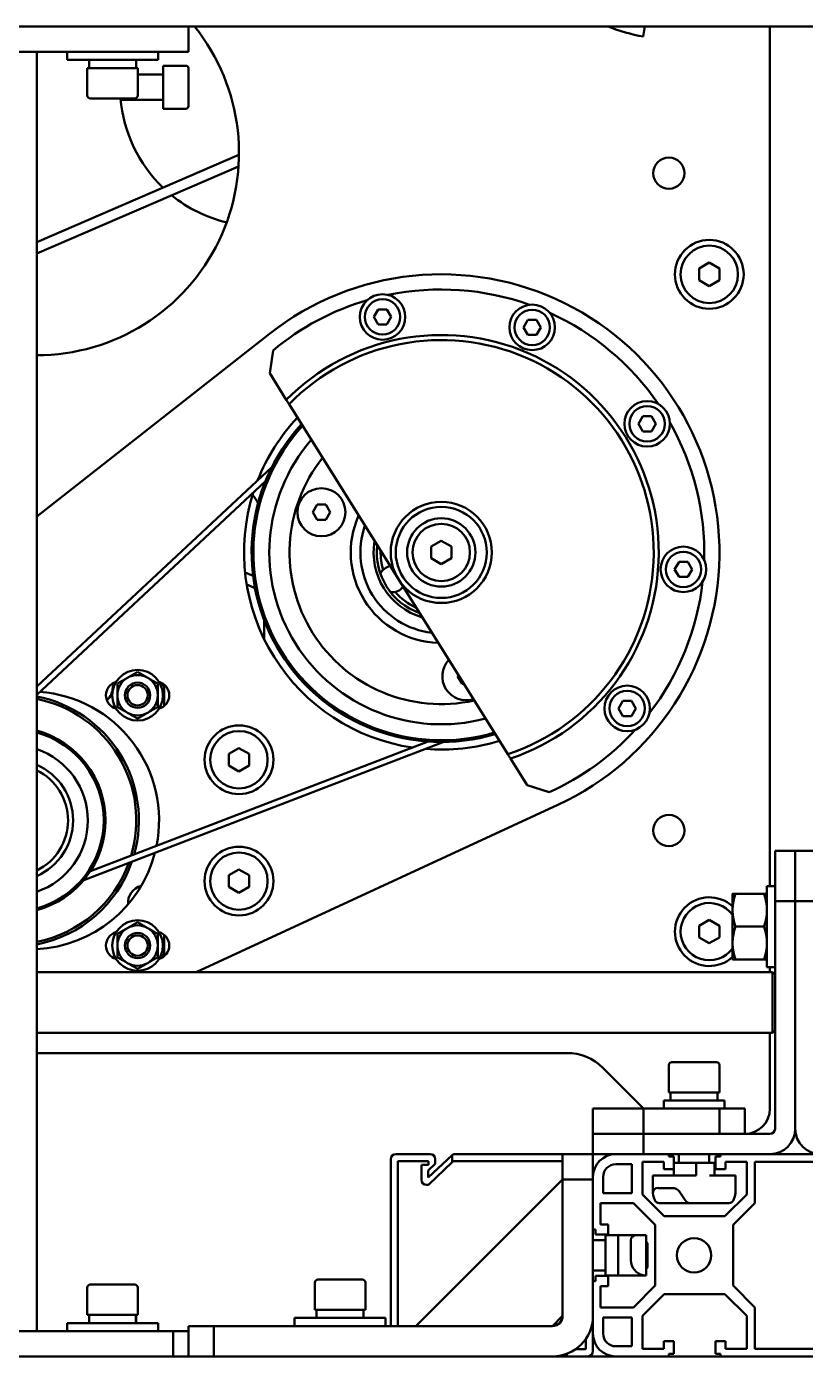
# Model space of a CAD drawing. Header units: millimetres. Extents: x 845401 to 948039, y 511594 to 550263.
# Drawn here: x 914202.2 to 914356.2, y 544470.2 to 544733.2 of the extents above; entities that cross this region are included whole.
import ezdxf

# ---------------------------------------------------------------- set-up
doc = ezdxf.new("R2010")
doc.units = ezdxf.units.MM
doc.layers.add('可见 (ISO)', color=7, linetype='Continuous', lineweight=50)

# ---------------------------------------------------------------- blocks, each defined once
blk = doc.blocks.new('A$C2A4E01FC')
at = {"layer": '可见 (ISO)', "color": 251}
for p, q in [((1757.5, 708.35), (1877.5, 708.35)), ((1877.5, 703.35), (1877.5, 708.35)), ((2527.5, 708.35), (1877.5, 708.35)), ((1967.77, 708.35), (1967.42, 706.38)), ((1992.5, 708.35), (1992.5, 538.35)), ((1757.5, 703.35), (1877.5, 703.35)), ((1847.5, 703.35), (1847.5, 450.35)), ((1853.5, 703.35), (1853.5, 701.75)), ((1871.5, 703.35), (1871.5, 701.75)), ((1871.5, 701.75), (1853.5, 701.75)), ((1867.5, 700.15), (1857.5, 700.15)), ((1857.5, 694.75), (1857.5, 700.15)), ((1857.85, 700.77), (1857.85, 700.15)), ((1867.15, 701.75), (1867.15, 700.15)), ((1867.5, 694.75), (1867.5, 700.15)), ((1872.5, 700.6), (1872.5, 692.1)), ((1877, 700.6), (1872.5, 700.6)), ((1877.5, 700.1), (1877.5, 692.6)), ((1872.3, 698.85), (1867.5, 698.85)), ((1866.9, 694.15), (1858.1, 694.15)), ((1872.3, 693.85), (1864.11, 693.85)), ((1877, 692.1), (1872.5, 692.1)), ((1847.5, 665.73), (1887.5, 683)), ((1847.5, 663.44), (1887.41, 680.68)), ((1978.5, 660.51), (1980.5, 661.66)), ((1978.5, 658.2), (1978.5, 660.51)), ((1980.5, 661.66), (1982.5, 660.51)), ((1982.5, 660.51), (1982.5, 658.2)), ((1980.5, 657.04), (1978.5, 658.2)), ((1982.5, 658.2), (1980.5, 657.04)), ((1914.16, 650.92), (1915.02, 652.42)), ((1915.02, 652.42), (1916.75, 652.42)), ((1916.75, 652.42), (1917.62, 650.92)), ((1915.02, 649.42), (1914.16, 650.92)), ((1917.62, 650.92), (1916.75, 649.42)), ((1943.75, 648.86), (1944.62, 650.36)), ((1944.62, 650.36), (1946.35, 650.36)), ((1946.35, 650.36), (1947.21, 648.86)), ((1847.5, 611.43), (1893.52, 647.59)), ((1916.75, 649.42), (1915.02, 649.42)), ((1944.62, 647.36), (1943.75, 648.86)), ((1946.35, 647.36), (1944.62, 647.36)), ((1947.21, 648.86), (1946.35, 647.36)), ((1893.57, 639.78), (1894.23, 644.31)), ((1893.57, 639.78), (1896.86, 634.52)), ((1897.4, 633.65), (1919.02, 599.05)), ((1966.47, 629.79), (1967.34, 631.29)), ((1967.34, 631.29), (1969.07, 631.29)), ((1969.07, 631.29), (1969.94, 629.79)), ((1967.34, 628.29), (1966.47, 629.79)), ((1969.94, 629.79), (1969.07, 628.29)), ((1969.07, 628.29), (1967.34, 628.29)), ((1894.01, 621.21), (1847.5, 577.82)), ((1892.74, 618.42), (1847.5, 576.2)), ((1902.07, 612.3), (1902.93, 613.8)), ((1902.93, 613.8), (1904.66, 613.8)), ((1904.66, 613.8), (1905.53, 612.3)), ((1902.93, 610.8), (1902.07, 612.3)), ((1904.66, 610.8), (1902.93, 610.8)), ((1905.53, 612.3), (1904.66, 610.8)), ((1925.5, 605.51), (1927.5, 606.66)), ((1925.5, 603.2), (1925.5, 605.51)), ((1927.5, 606.66), (1929.5, 605.51)), ((1929.5, 605.51), (1929.5, 603.2)), ((1927.5, 602.04), (1925.5, 603.2)), ((1929.5, 603.2), (1927.5, 602.04)), ((1973.65, 601), (1974.52, 602.5)), ((1974.52, 602.5), (1976.25, 602.5)), ((1976.25, 602.5), (1977.12, 601)), ((1890.29, 599.73), (1888.7, 600.41)), ((1974.52, 599.5), (1973.65, 601)), ((1977.12, 601), (1976.25, 599.5)), ((1890.68, 597.27), (1889.02, 597.99)), ((1919.02, 599.05), (1940.64, 564.46)), ((1976.25, 599.5), (1974.52, 599.5)), ((1892.5, 590.9), (1892.5, 587.15)), ((1930.73, 579.85), (1930.87, 580.09)), ((1931.6, 578.35), (1930.73, 579.85)), ((1862.54, 577.7), (1862.54, 578.46)), ((1872.7, 577.81), (1872.7, 573.98)), ((1931.96, 578.35), (1931.6, 578.35)), ((1962.54, 573.5), (1963.4, 575)), ((1963.4, 572), (1962.54, 573.5)), ((1963.4, 575), (1965.14, 575)), ((1965.14, 575), (1966, 573.5)), ((1966, 573.5), (1965.14, 572)), ((1965.14, 572), (1963.4, 572)), ((1856.81, 539.54), (1927.98, 566.86)), ((1858.12, 541.31), (1924.91, 566.94)), ((1885.5, 564.51), (1887.5, 565.66)), ((1887.5, 565.66), (1889.5, 564.51)), ((1885.5, 562.2), (1885.5, 564.51)), ((1889.5, 564.51), (1889.5, 562.2)), ((1941.18, 563.59), (1944.47, 558.32)), ((1887.5, 561.04), (1885.5, 562.2)), ((1889.5, 562.2), (1887.5, 561.04)), ((1948.83, 556.93), (1944.47, 558.32)), ((1950.58, 554.43), (1879.03, 521.35)), ((1950.58, 554.43), (1879.03, 521.35)), ((1993.5, 545.35), (1993.5, 535.35)), ((1997.5, 545.35), (1993.5, 545.35)), ((1997.5, 535.35), (1997.5, 545.35)), ((2001.5, 545.35), (1997.5, 545.35)), ((1997.5, 545.35), (1997.5, 535.35)), ((1885.5, 540.51), (1887.5, 541.66)), ((1885.5, 538.2), (1885.5, 540.51)), ((1887.5, 541.66), (1889.5, 540.51)), ((1889.5, 540.51), (1889.5, 538.2)), ((1887.5, 537.04), (1885.5, 538.2)), ((1889.5, 538.2), (1887.5, 537.04)), ((1985.1, 536.85), (1985.1, 533.6)), ((1985.68, 536.85), (1991.32, 536.85)), ((1991.9, 522.35), (1991.9, 538.35)), ((1993.5, 538.35), (1991.9, 538.35)), ((1993.5, 535.35), (1997.5, 535.35)), ((1993.5, 535.35), (1993.5, 490.35)), ((1997.5, 535.35), (1997.5, 490.35)), ((1997.5, 535.35), (2001.5, 535.35)), ((1997.5, 535.35), (1997.5, 490.35)), ((1978.5, 530.51), (1980.5, 531.66)), ((1980.5, 531.66), (1982.5, 530.51)), ((1985.1, 533.6), (1985.1, 527.1)), ((1872.7, 528.72), (1872.7, 524.89)), ((1978.5, 528.2), (1978.5, 530.51)), ((1982.5, 530.51), (1982.5, 528.2)), ((1985.68, 530.35), (1991.32, 530.35)), ((1980.5, 527.04), (1978.5, 528.2)), ((1982.5, 528.2), (1980.5, 527.04)), ((1985.1, 527.1), (1985.1, 523.85)), ((1985.68, 523.85), (1991.32, 523.85)), ((1993, 521.35), (1847.5, 521.35)), ((1993.5, 522.35), (1991.9, 522.35)), ((1992.5, 522.35), (1992.5, 521.35)), ((1993, 509.35), (1993, 521.35)), ((1993.5, 520.85), (1993, 521.35)), ((1993, 509.35), (1847.5, 509.35)), ((1992.5, 509.35), (1992.5, 494.35)), ((1993.5, 509.85), (1993, 509.35)), ((1952.36, 505.35), (1847.5, 505.35)), ((1967.5, 494.35), (1959.43, 502.42)), ((1972.5, 502.95), (1972.5, 497.55)), ((1973.1, 503.55), (1981.9, 503.55)), ((1982.5, 502.95), (1982.5, 497.55)), ((1972.5, 497.55), (1982.5, 497.55)), ((1972.85, 496.94), (1972.85, 497.55)), ((1982.15, 495.95), (1982.15, 497.55)), ((1971.5, 495.95), (1983.5, 495.95)), ((1971.5, 494.35), (1971.5, 495.95)), ((1983.5, 494.35), (1983.5, 495.95)), ((1967.5, 494.35), (1957.5, 494.35)), ((1957.5, 494.35), (1957.5, 489.35)), ((1967.5, 489.35), (1967.5, 494.35)), ((1982.5, 494.35), (1967.5, 494.35)), ((1987.5, 494.35), (1982.5, 494.35)), ((1982.5, 494.35), (1982.5, 489.35)), ((1987.5, 489.35), (1987.5, 494.35)), ((1967.5, 489.35), (1957.5, 489.35)), ((1957.5, 489.35), (1957.5, 485.35)), ((1957.5, 489.35), (1967.5, 489.35)), ((1967.5, 485.35), (1967.5, 489.35)), ((1992.5, 489.35), (1967.5, 489.35)), ((1967.5, 489.35), (1982.5, 489.35)), ((1917.5, 484.35), (1917.5, 451.35)), ((1925.3, 485.35), (1918.5, 485.35)), ((1918.9, 451.35), (1918.9, 483.95)), ((1918.9, 483.95), (1924.99, 483.95)), ((1929.67, 485.14), (1924.9, 480.76)), ((1924.99, 483.95), (1924.99, 483.26)), ((1926.3, 483.4), (1926.3, 484.35)), ((1929.67, 485.14), (1929.9, 485.35)), ((1929.67, 483.73), (1929.67, 485.14)), ((1929.9, 483.95), (1929.67, 483.73)), ((1929.9, 485.35), (1932.5, 485.35)), ((1932.5, 483.95), (1929.9, 483.95)), ((1932.5, 485.35), (1949.5, 485.35)), ((1949.5, 483.95), (1932.5, 483.95)), ((1949.5, 485.35), (1951.5, 485.35)), ((1951.5, 483.95), (1949.5, 483.95)), ((1951.5, 485.35), (1951.5, 480.35)), ((1957.5, 485.35), (1951.5, 485.35)), ((1957.5, 480.85), (1957.5, 485.35)), ((1957.5, 485.35), (1962, 485.35)), ((1972.5, 485.35), (1962, 485.35)), ((1992.5, 485.35), (1967.5, 485.35)), ((1972.5, 484.85), (1972.5, 485.35)), ((1973.5, 484.85), (1972.5, 484.85)), ((1973.5, 482.35), (1973.5, 484.85)), ((1974.5, 485.35), (1974.5, 483.65)), ((1980.5, 485.35), (1980.5, 483.65)), ((1982.7, 484.85), (1981.7, 484.85)), ((1981.7, 484.85), (1981.7, 482.35)), ((2012.3, 485.35), (1982.7, 485.35)), ((1982.7, 485.35), (1982.7, 484.85)), ((1924.99, 483.26), (1923.59, 483.26)), ((1923.59, 483.26), (1923.59, 480.26)), ((1924.9, 482.11), (1926.3, 483.4)), ((1924.9, 480.76), (1924.9, 482.11)), ((1924.99, 479.26), (1929.67, 483.73)), ((1962, 483.35), (1965.2, 483.35)), ((1965.2, 483.35), (1965.2, 477.65)), ((1967.3, 477.35), (1967.3, 483.85)), ((1967.3, 483.85), (1971.5, 483.85)), ((1971.5, 483.85), (1971.5, 482.35)), ((1971.5, 482.35), (1973.5, 482.35)), ((1974.89, 483.65), (1973.5, 483.65)), ((1973.5, 481.15), (1973.5, 482.35)), ((1974.89, 483.65), (1977.93, 483.65)), ((1977.93, 483.65), (1980.53, 483.65)), ((1977.93, 481.15), (1977.93, 483.65)), ((1981.5, 483.65), (1980.53, 483.65)), ((1981.5, 481.15), (1981.5, 483.65)), ((1981.7, 482.35), (1983.7, 482.35)), ((1983.7, 482.35), (1983.7, 483.85)), ((1983.7, 483.85), (1987.9, 483.85)), ((1987.9, 483.85), (1987.9, 477.35)), ((1989.5, 475.65), (1989.5, 483.85)), ((1989.5, 483.85), (2005.5, 483.85)), ((1922.5, 451.35), (1951.5, 480.35)), ((1924.59, 479.26), (1924.99, 479.26)), ((1951.5, 480.35), (1957.5, 480.35)), ((1951.5, 480.35), (1951.5, 453.35)), ((1951.5, 480.35), (1951.5, 453.35)), ((1957.5, 480.85), (1957.5, 470.45)), ((1957.5, 480.35), (1957.5, 453.35)), ((1959.5, 477.65), (1959.5, 480.85)), ((1970.39, 481.15), (1969.34, 481.15)), ((1969.34, 481.15), (1969.34, 477.61)), ((1970.39, 481.15), (1973.42, 481.15)), ((1974.83, 481.15), (1973.42, 481.15)), ((1974.83, 481.15), (1977.93, 481.15)), ((1980.53, 481.15), (1984.93, 481.15)), ((1985.66, 481.15), (1984.93, 481.15)), ((1985.66, 481.15), (1985.66, 477.61)), ((1965.2, 477.65), (1959.5, 477.65)), ((1971.6, 473.05), (1967.3, 477.35)), ((1973.42, 478.65), (1970.39, 478.65)), ((1975.75, 476.24), (1974.83, 477.65)), ((1987.9, 477.35), (1983.6, 473.05)), ((1959, 471.45), (1959, 475.65)), ((1959, 475.65), (1965.5, 475.65)), ((1965.5, 475.65), (1969.8, 471.35)), ((1976.67, 475.65), (1970.61, 475.65)), ((1984.39, 475.65), (1976.67, 475.65)), ((1985.2, 471.35), (1989.5, 475.65)), ((1960.5, 471.45), (1959, 471.45)), ((1960.5, 469.45), (1960.5, 471.45)), ((1969.8, 471.35), (1969.8, 459.35)), ((1983.6, 473.05), (1971.6, 473.05)), ((1985.2, 459.35), (1985.2, 471.35)), ((1957.5, 470.45), (1958, 470.45)), ((1957.5, 468.35), (1960, 468.35)), ((1958, 470.45), (1958, 469.45)), ((1958, 469.45), (1960.5, 469.45)), ((1960, 465.35), (1960, 469.35)), ((1962.5, 469.35), (1960, 469.35)), ((1962.5, 469.35), (1966, 469.35)), ((1962.5, 469.35), (1962.5, 468.35)), ((1962.5, 464.35), (1962.5, 468.35)), ((1965, 468.35), (1965, 464.35)), ((1967.41, 469.35), (1966, 469.35)), ((1968, 469.35), (1967.41, 469.35)), ((1968, 469.35), (1968, 461.35)), ((1968.3, 467.74), (1968, 468.04)), ((1968.3, 467.74), (1968.3, 462.96)), ((1960, 465.35), (1960, 461.35)), ((1962.5, 464.35), (1962.5, 461.35)), ((1968.3, 462.96), (1968, 462.66)), ((1903.1, 460.55), (1911.9, 460.55)), ((1957.5, 462.35), (1960, 462.35)), ((1958, 460.25), (1957.5, 460.25)), ((1957.5, 460.25), (1957.5, 449.85)), ((1960.5, 461.25), (1958, 461.25)), ((1958, 461.25), (1958, 460.25)), ((1962.5, 461.35), (1960, 461.35)), ((1960.5, 459.25), (1960.5, 461.25)), ((1967.82, 461.35), (1962.5, 461.35)), ((1967.82, 461.35), (1968, 461.35)), ((1857.5, 458.95), (1857.5, 453.55)), ((1858.1, 459.55), (1866.9, 459.55)), ((1867.5, 458.95), (1867.5, 453.55)), ((1902.5, 459.95), (1902.5, 454.55)), ((1912.5, 459.95), (1912.5, 454.55)), ((1959, 455.05), (1959, 459.25)), ((1959, 459.25), (1960.5, 459.25)), ((1969.8, 459.35), (1965.5, 455.05)), ((1967.3, 453.35), (1971.6, 457.65)), ((1971.6, 457.65), (1983.6, 457.65)), ((1983.6, 457.65), (1987.9, 453.35)), ((1989.5, 455.05), (1985.2, 459.35)), ((1965.5, 455.05), (1959, 455.05)), ((1989.5, 446.85), (1989.5, 455.05)), ((1857.5, 453.55), (1867.5, 453.55)), ((1857.85, 451.95), (1857.85, 453.55)), ((1867.15, 452.94), (1867.15, 453.55)), ((1898.5, 452.95), (1916.5, 452.95)), ((1898.5, 451.35), (1898.5, 452.95)), ((1902.5, 454.55), (1912.5, 454.55)), ((1902.85, 452.95), (1902.85, 454.55)), ((1912.15, 453.94), (1912.15, 454.55)), ((1916.5, 451.35), (1916.5, 452.95)), ((1951.5, 453.35), (1949.5, 451.35)), ((1959.5, 453.05), (1965.2, 453.05)), ((1959.5, 449.85), (1959.5, 453.05)), ((1965.2, 453.05), (1965.2, 447.35)), ((1967.3, 446.85), (1967.3, 453.35)), ((1987.9, 453.35), (1987.9, 446.85)), ((1760.5, 450.35), (1874.5, 450.35)), ((1853.5, 451.95), (1871.5, 451.95)), ((1853.5, 450.35), (1853.5, 451.95)), ((1871.5, 450.35), (1871.5, 451.95)), ((1874.5, 450.35), (1874.5, 445.35)), ((1877.5, 450.35), (1874.5, 450.35)), ((1882.5, 451.35), (1877.5, 451.35)), ((1877.5, 451.35), (1877.5, 450.35)), ((1877.5, 445.35), (1877.5, 450.35)), ((1882.5, 445.35), (1882.5, 451.35)), ((1949.5, 451.35), (1882.5, 451.35)), ((1949.5, 451.35), (1922.5, 451.35)), ((1957.5, 446.35), (1957.5, 449.85)), ((1956.1, 448.83), (1956.1, 446.75)), ((1965.2, 447.35), (1962, 447.35)), ((1973.5, 448.35), (1971.5, 448.35)), ((1971.5, 448.35), (1971.5, 446.85)), ((1973.5, 445.85), (1973.5, 448.35)), ((1983.7, 448.35), (1981.7, 448.35)), ((1981.7, 448.35), (1981.7, 445.85)), ((1983.7, 446.85), (1983.7, 448.35)), ((1760.5, 445.35), (1874.5, 445.35)), ((1874.5, 445.35), (1877.5, 445.35)), ((1878, 445.35), (1877.5, 445.35)), ((1878, 445.35), (1882.5, 445.35)), ((1949.5, 445.35), (1882.5, 445.35)), ((1962, 445.35), (1949.5, 445.35)), ((1952.33, 445.87), (1952.33, 445.35)), ((1956.1, 446.75), (1954.02, 446.75)), ((1962, 445.35), (1972.5, 445.35)), ((1971.5, 446.85), (1967.3, 446.85)), ((1972.5, 445.35), (1972.5, 445.85)), ((1972.5, 445.85), (1973.5, 445.85)), ((1982.7, 445.35), (1972.5, 445.35)), ((1981.7, 445.85), (1982.7, 445.85)), ((1982.7, 445.85), (1982.7, 445.35)), ((1982.7, 445.35), (2012.3, 445.35)), ((1987.9, 446.85), (1983.7, 446.85)), ((2005.5, 446.85), (1989.5, 446.85))]:
    blk.add_line(p, q, dxfattribs=at)
for centre, radius in [((1972.5, 679.35), 3.1), ((1980.5, 659.35), 6.8), ((1980.5, 659.35), 5.67), ((1915.89, 650.92), 4.5), ((1915.89, 650.92), 3.5), ((1945.48, 648.86), 4.5), ((1945.48, 648.86), 3.5), ((1968.21, 629.79), 4.5), ((1968.21, 629.79), 3.5), ((1903.8, 612.3), 4.75), ((1927.5, 604.35), 10), ((1927.5, 604.35), 9), ((1927.5, 604.35), 6.75), ((1927.5, 604.35), 5.67), ((1975.38, 601), 4.5), ((1975.38, 601), 3.5), ((1867.45, 576.1), 5), ((1867.45, 576.1), 2.5), ((1867.45, 576.1), 2.5), ((1867.45, 576.1), 2.01), ((1964.27, 573.5), 4.5), ((1964.27, 573.5), 3.5), ((1887.5, 563.35), 6.8), ((1887.5, 563.35), 5.67), ((1972.5, 549.35), 3.1), ((1887.5, 539.35), 6.8), ((1887.5, 539.35), 5.67), ((1867.45, 526.6), 5), ((1867.45, 526.6), 2.5), ((1867.45, 526.6), 2.5), ((1867.45, 526.6), 2.01), ((1977.5, 465.35), 3.4)]:
    blk.add_circle(centre, radius, dxfattribs=at)
for centre, radius, start, end in [((1847.5, 683.35), 40, 270, 38.6822), ((1973.5, 740.85), 35, 248.2132, 260), ((1877, 700.1), 0.5, 0, 90), ((1872.3, 699.05), 0.2, 270, 0), ((1858.1, 694.75), 0.6, 180, 270), ((1866.9, 694.75), 0.6, 270, 0), ((1891.5, 696.35), 27.5, 184.5886, 226.1819), ((1872.3, 693.65), 0.2, 0, 90), ((1877, 692.6), 0.5, 270, 0), ((1891.5, 696.35), 27.5, 231.0204, 256.472), ((1927.5, 604.35), 55, 294.8096, 128.1634), ((1927.5, 604.35), 52, 70.3644, 101.6356), ((1927.5, 604.35), 52, 106.3644, 129.7815), ((1927.5, 604.35), 52, 34.3644, 65.6356), ((1927.5, 604.35), 43, 288.5523, 135.4477), ((1927.5, 604.35), 42, 288.2259, 135.7741), ((1927.5, 604.35), 37.5, 137.4675, 286.5325), ((1927.5, 604.35), 37.15, 137.6158, 286.3842), ((1927.5, 604.35), 39, 136.8572, 158.5985), ((1927.5, 604.35), 52, 358.3644, 29.6356), ((1927.5, 604.35), 34, 139.1065, 284.8935), ((1927.5, 604.35), 30, 141.4712, 282.5288), ((1927.5, 604.35), 39, 162.3582, 261.6522), ((1882.5, 609.35), 10, 28.4118, 39.6633), ((1927.5, 604.35), 17.9, 155.9631, 268.0369), ((1927.5, 604.35), 16, 160.6822, 263.3178), ((1927.5, 604.35), 13.38, 170.3787, 253.6213), ((1927.5, 604.35), 12.74, 173.7141, 250.2859), ((1927.5, 604.35), 12, 178.4427, 196.6549), ((1917.85, 599.08), 2.6, 99.8294, 155.8009), ((1917.85, 599.08), 2.6, 261.4901, 324.1706), ((1927.5, 604.35), 52, 322.3644, 353.6356), ((1927.5, 604.35), 12, 220.6361, 245.5573), ((1932.46, 579.85), 4.75, 136.9614, 287.0386), ((1863.95, 576.1), 2.75, 105.6458, 254.3129), ((1867.45, 576.1), 4, 120, 180), ((1867.45, 576.1), 4, 60, 120), ((1867.45, 576.1), 4, 0, 60), ((1870.95, 576.1), 2.75, 285.6209, 74.4204), ((1842.7, 551.35), 40, 41.4096, 43.092), ((1846.2, 551.35), 25.5, 348.6473, 85.6926), ((1859.04, 577.7), 3.5, 312.2018, 0), ((1867.45, 576.1), 4, 180, 240), ((1867.45, 576.1), 4, 300, 0), ((1842.7, 551.35), 25, 344.417, 78.9305), ((1842.7, 551.35), 24.5, 343.5443, 78.7016), ((1867.45, 576.1), 4, 240, 300), ((1842.7, 551.35), 18.4, 285.1235, 74.8765), ((1842.7, 551.35), 18.05, 285.4216, 74.5784), ((1927.5, 604.35), 52, 294.2185, 317.6356), ((1842.7, 551.35), 14.9, 288.7956, 71.2044), ((1927.5, 604.35), 39, 265.4119, 287.1428), ((1842.7, 551.35), 12, 293.5782, 66.4218), ((1842.7, 551.35), 11, 295.8721, 64.1279), ((1927.48, 604.38), 55.04, 294.8095, 294.8096), ((1846.2, 551.35), 25.5, 272.9222, 345.4508), ((1842.7, 551.35), 25, 281.0695, 340.9704), ((1842.7, 551.35), 24.5, 281.2984, 339.9811), ((1869.05, 535.02), 3.5, 104.5335, 184.3361), ((1980.5, 529.35), 6.8, 47.4315, 312.5685), ((1980.5, 529.35), 5.67, 35.7781, 324.2219), ((1863.95, 526.6), 2.75, 105.6871, 254.3542), ((1867.45, 526.6), 4, 120, 180), ((1867.45, 526.6), 4, 60, 120), ((1867.45, 526.6), 4, 0, 60), ((1870.95, 526.6), 2.75, 285.5796, 74.3791), ((1867.45, 526.6), 4, 180, 240), ((1867.45, 526.6), 4, 300, 0), ((1842.7, 551.35), 40, 316.908, 318.5904), ((1867.45, 526.6), 4, 240, 300), ((1952.36, 495.35), 10, 45, 90), ((1973.1, 502.95), 0.6, 90, 180), ((1981.9, 502.95), 0.6, 0, 90), ((1987.5, 494.35), 5, 270, 0), ((1992.5, 490.35), 5, 270, 0), ((1992.5, 490.35), 1, 270, 0), ((2002.5, 490.35), 5, 180, 270), ((1918.5, 484.35), 1, 90, 180), ((1925.3, 484.35), 1, 0, 90), ((1962, 480.85), 4.5, 90, 180), ((1962, 480.85), 2.5, 90, 180), ((1924.59, 480.26), 1, 180, 270), ((1966, 468.35), 1, 90, 180), ((1968, 464.35), 3, 180, 258.74), ((1903.1, 459.95), 0.6, 90, 180), ((1911.9, 459.95), 0.6, 0, 90), ((1858.1, 458.95), 0.6, 90, 180), ((1866.9, 458.95), 0.6, 0, 90), ((1949.5, 453.35), 8, 270, 0), ((1949.5, 453.35), 2, 270, 0), ((1962, 449.85), 4.5, 180, 270), ((1962, 449.85), 2.5, 180, 270), ((1956.5, 446.35), 1, 270, 0)]:
    blk.add_arc(centre, radius, start, end, dxfattribs=at)
for centre, major_axis, ratio, start_param, end_param in [((1862.5, 700.77), (0, 14.31), 0.32492, 1.501925, 1.613793), ((1862.5, 702.74), (0, 14.31), 0.32492, 1.639668, 1.752411), ((1977.5, 496.94), (0, -14.31), 0.32492, 4.712389, 4.781261), ((1972.34, 475.65), (-2.73, 2.73), 0.459146, 5.852752, 7.227023), ((1974.07, 477.65), (-0.909, 0.909), 0.459146, 4.281955, 5.852752), ((1976.67, 477.65), (0, -2), 0.65178, 5.497787, 6.283185), ((1982.66, 475.65), (-2.73, -2.73), 0.459146, 2.197755, 2.711159), ((1970.61, 477.65), (0, -2), 0.65178, 5.856107, 6.283185), ((1984.39, 477.65), (0, -2), 0.65178, 0, 0.427079), ((1862.5, 450.97), (0, -14.31), 0.32492, 1.639668, 1.752411), ((1862.5, 452.94), (0, -14.31), 0.32492, 1.501925, 1.613793), ((1907.5, 451.97), (0, -14.31), 0.32492, 1.639668, 1.752411), ((1907.5, 453.94), (0, -14.31), 0.32492, 1.501925, 1.613793)]:
    blk.add_ellipse(centre, major_axis=major_axis, ratio=ratio, start_param=start_param, end_param=end_param, dxfattribs=at)
for points, weights in [([(1896.86, 634.52), (1897.13, 634.08), (1897.4, 633.65)], [1.00425818489, 1.00220025532, 1]), ([(1863.45, 578.41), (1864.52, 579.03), (1865.45, 579.56)], [1, 1.0379548493, 1]), ([(1865.45, 579.56), (1866.38, 580.1), (1867.45, 580.72)], [1, 1.0379548493, 1]), ([(1867.45, 580.72), (1868.52, 580.1), (1869.45, 579.56)], [1, 1.0379548493, 1]), ([(1869.45, 579.56), (1870.38, 579.03), (1871.45, 578.41)], [1, 1.0379548493, 1]), ([(1863.45, 576.1), (1863.45, 577.17), (1863.45, 578.41)], [1, 1.0379548493, 1]), ([(1863.45, 573.79), (1863.45, 575.03), (1863.45, 576.1)], [1, 1.0379548493, 1]), ([(1871.45, 578.41), (1871.45, 577.17), (1871.45, 576.1)], [1, 1.0379548493, 1]), ([(1871.45, 576.1), (1871.45, 575.03), (1871.45, 573.79)], [1, 1.0379548493, 1]), ([(1865.45, 572.64), (1864.52, 573.17), (1863.45, 573.79)], [1, 1.0379548493, 1]), ([(1871.45, 573.79), (1870.38, 573.17), (1869.45, 572.64)], [1, 1.0379548493, 1]), ([(1867.45, 571.48), (1866.38, 572.1), (1865.45, 572.64)], [1, 1.0379548493, 1]), ([(1869.45, 572.64), (1868.52, 572.1), (1867.45, 571.48)], [1, 1.0379548493, 1]), ([(1940.64, 564.46), (1940.91, 564.03), (1941.18, 563.59)], [1, 1.00220025533, 1.00425818489]), ([(1985.1, 536.85), (1985.1, 536.85), (1985.68, 536.85)], [1, 1.0379548493, 1]), ([(1985.68, 536.85), (1985.1, 535.11), (1985.1, 533.6)], [1, 1.0379548493, 1]), ([(1991.32, 536.85), (1991.9, 536.85), (1991.9, 536.85)], [1, 1.0379548493, 1]), ([(1991.9, 533.6), (1991.9, 535.11), (1991.32, 536.85)], [1, 1.0379548493, 1]), ([(1985.1, 533.6), (1985.1, 532.09), (1985.68, 530.35)], [1, 1.0379548493, 1]), ([(1991.32, 530.35), (1991.9, 532.09), (1991.9, 533.6)], [1, 1.0379548493, 1]), ([(1863.45, 528.91), (1864.52, 529.53), (1865.45, 530.07)], [1, 1.0379548493, 1]), ([(1863.45, 526.6), (1863.45, 527.67), (1863.45, 528.91)], [1, 1.0379548493, 1]), ([(1865.45, 530.07), (1866.38, 530.6), (1867.45, 531.22)], [1, 1.0379548493, 1]), ([(1867.45, 531.22), (1868.52, 530.6), (1869.45, 530.07)], [1, 1.0379548493, 1]), ([(1869.45, 530.07), (1870.38, 529.53), (1871.45, 528.91)], [1, 1.0379548493, 1]), ([(1871.45, 528.91), (1871.45, 527.67), (1871.45, 526.6)], [1, 1.0379548493, 1]), ([(1985.68, 530.35), (1985.1, 528.61), (1985.1, 527.1)], [1, 1.0379548493, 1]), ([(1991.9, 527.1), (1991.9, 528.61), (1991.32, 530.35)], [1, 1.0379548493, 1]), ([(1863.45, 524.29), (1863.45, 525.53), (1863.45, 526.6)], [1, 1.0379548493, 1]), ([(1871.45, 526.6), (1871.45, 525.53), (1871.45, 524.29)], [1, 1.0379548493, 1]), ([(1985.1, 527.1), (1985.1, 525.59), (1985.68, 523.85)], [1, 1.0379548493, 1]), ([(1991.32, 523.85), (1991.9, 525.59), (1991.9, 527.1)], [1, 1.0379548493, 1]), ([(1865.45, 523.14), (1864.52, 523.67), (1863.45, 524.29)], [1, 1.0379548493, 1]), ([(1871.45, 524.29), (1870.38, 523.67), (1869.45, 523.14)], [1, 1.0379548493, 1]), ([(1985.68, 523.85), (1985.1, 523.85), (1985.1, 523.85)], [1, 1.0379548493, 1]), ([(1991.9, 523.85), (1991.9, 523.85), (1991.32, 523.85)], [1, 1.0379548493, 1]), ([(1867.45, 521.98), (1866.38, 522.6), (1865.45, 523.14)], [1, 1.0379548493, 1]), ([(1869.45, 523.14), (1868.52, 522.6), (1867.45, 521.98)], [1, 1.0379548493, 1])]:
    blk.add_rational_spline(points, weights, degree=2, dxfattribs=at)
for points, knots in [([(1969.73, 476.24), (1969.73, 476.23), (1969.73, 476.23), (1969.82, 476.07), (1969.93, 475.93), (1970.07, 475.83)], [0.82238559, 0.82238559, 0.82238559, 0.82238559, 0.82458668, 0.82458668, 0.89185872, 0.89185872, 0.89185872, 0.89185872]), ([(1985.27, 476.24), (1985.27, 476.23), (1985.27, 476.23), (1985.18, 476.07), (1985.07, 475.93), (1984.93, 475.83)], [0.15213805, 0.15213805, 0.15213805, 0.15213805, 0.15433913, 0.15433913, 0.22161118, 0.22161118, 0.22161118, 0.22161118]), ([(1967.41, 461.41), (1967.42, 461.41), (1967.42, 461.41), (1967.58, 461.37), (1967.72, 461.35), (1967.82, 461.35)], [0.82238559, 0.82238559, 0.82238559, 0.82238559, 0.82458668, 0.82458668, 0.89185872, 0.89185872, 0.89185872, 0.89185872])]:
    blk.add_open_spline(points, degree=3, knots=knots, dxfattribs=at)

msp = doc.modelspace()

# ---------------------------------------------------------------- block references
msp.add_blockref('A$C2A4E01FC', (912356.69, 544024.87))

doc.saveas('drawing.dxf')
